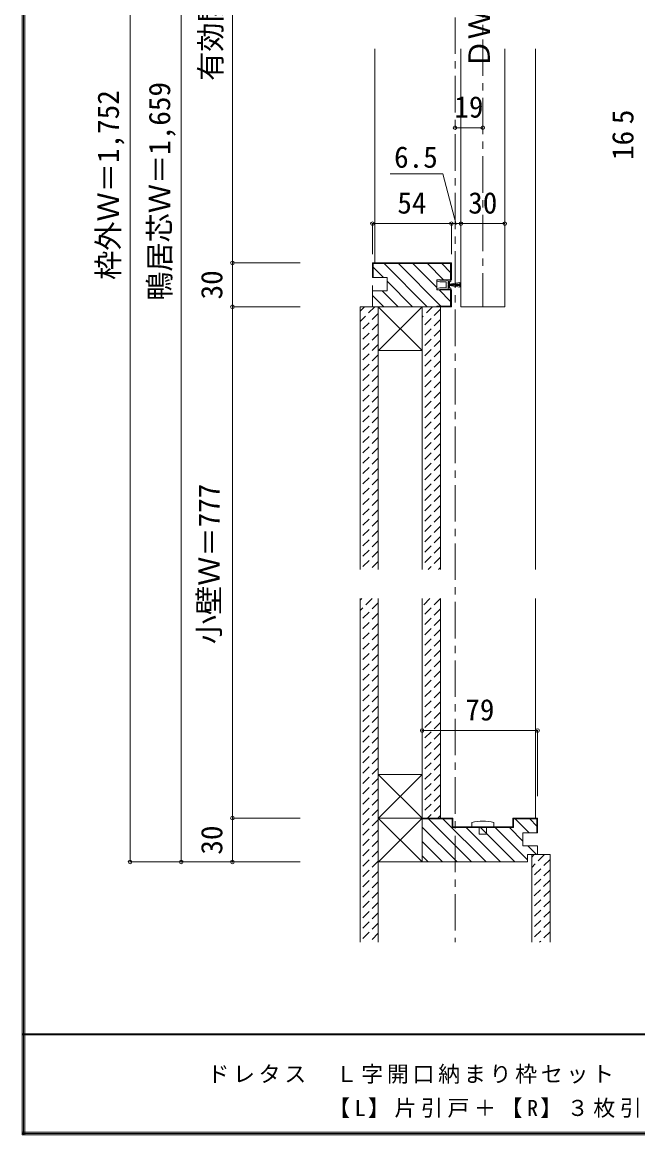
# Model space of a CAD drawing. Units: millimetres at full size, sheet at 1:5; some dimension numbers follow another scale. Extents: x -957 to 993, y -689 to 708.
# Drawn here: x -957 to -536, y -689 to 72 of the extents above; entities that cross this region are included whole.
import ezdxf
from ezdxf.enums import TextEntityAlignment as Align

# ---------------------------------------------------------------- set-up
doc = ezdxf.new("R2010")
doc.units = ezdxf.units.MM
doc.header["$LTSCALE"] = 5
doc.header["$PDMODE"] = 32
doc.header["$PDSIZE"] = 2.5
doc.linetypes.add('CHAIN1', pattern=[8, 5, -1, 1, -1])
doc.linetypes.add('DASHED1', pattern=[1.8, 1.2, -0.6])
for name, color, linetype, lineweight in [('0-A_文字', 7, 'Continuous', 9), ('0-B_寸法', 7, 'Continuous', 9), ('F-1_枠', 6, 'Continuous', 9)]:
    doc.layers.add(name, color=color, linetype=linetype, lineweight=lineweight)
doc.styles.add('ＭＳ ゴシック', font='')
doc.styles.get('ＭＳ ゴシック').set_extended_font_data('MS Gothic')

# ---------------------------------------------------------------- blocks, each defined once
blk = doc.blocks.new('4')
at = {"layer": '0-A_文字'}
for p, q in [((-7.5, 43.83), (7.5, 43.83)), ((-7.5, 43.83), (-2.5, 8.83)), ((-3.75, 43.83), (-1.25, 8.83)), ((0, 43.83), (0, 8.83)), ((3.75, 43.83), (1.25, 8.83)), ((2.5, 8.83), (7.5, 43.83)), ((-16.5, 3.83), (-16.5, 12.33)), ((-11, 5.33), (-11, 8.83)), ((-11, 8.83), (11, 8.83)), ((16.5, 12.33), (16.5, 3.83))]:
    blk.add_line(p, q, dxfattribs=at)
for points in [[(-15, 13.83), (-11.5, 13.83), (-9, 8.83), (-11.5, 8.83), (-11.5, 3.83), (-2.5, 3.83)], [(-11, 5.33), (11, 5.33), (11, 8.83)], [(2.5, 3.83), (11.5, 3.83), (11.5, 8.83), (9, 8.83), (11.5, 13.83), (15, 13.83)], [(-15.44, -33.59), (-18, -24.67), (-16.5, -24.67), (-16.5, -1.17)], [(0, -2.17), (-10.5, -2.17), (-10.5, -24.67), (-12.54, -33.51)], [(12.54, -33.51), (10.5, -24.67), (10.5, -2.17), (0, -2.17)], [(16.5, -1.17), (16.5, -24.67), (18, -24.67), (15.44, -33.59)]]:
    blk.add_lwpolyline(points, dxfattribs=at)
for centre, radius, start, end in [((-15, 12.33), 1.5, 90, 180), ((-17.83, 1.33), 2.83, 0, 61.92751), ((-17.83, 1.33), 2.83, 298.07249, 0), ((0, 2.49), 2.83, 90, 151.92751), ((0, 2.49), 2.83, 28.07249, 90), ((15, 12.33), 1.5, 0, 90), ((17.83, 1.33), 2.83, 118.07249, 180), ((17.83, 1.33), 2.83, 180, 241.92751), ((-14, -33.17), 1.5, 196.01316, 347.0113), ((14, -33.17), 1.5, 192.9887, 343.98684)]:
    blk.add_arc(centre, radius, start, end, dxfattribs=at)

msp = doc.modelspace()

# ---------------------------------------------------------------- linework, layer by layer
at = {"layer": '0-B_寸法', "linetype": 'CHAIN1'}
for p, q in [((-661.033, 395.626), (-661.033, -557.361)), ((-642.033, 260.626), (-642.033, -122.374))]:
    msp.add_line(p, q, dxfattribs=at)
at = {"layer": '0-B_寸法'}
for p, q in [((-848.385, 302.626), (-848.385, -502.374)), ((-813.385, 302.626), (-813.385, -92.375)), ((-716.033, -92.375), (-716.033, 54.111)), ((-657.033, 54.111), (-657.033, -122.374)), ((-627.033, 54.111), (-627.033, -122.374)), ((-606.033, -302.151), (-606.033, 54.111)), ((-717.533, -65.511), (-717.533, -86.306)), ((-717.533, -65.511), (-663.533, -65.511)), ((-717.533, -65.511), (-717.533, -86.306)), ((-663.533, -65.511), (-663.533, -86.306)), ((-663.533, -65.511), (-657.033, -65.511)), ((-657.033, -65.511), (-657.033, -86.306)), ((-657.033, -65.511), (-627.033, -65.511)), ((-627.033, -65.511), (-627.033, -86.306)), ((-813.385, -92.375), (-813.385, -122.375)), ((-813.385, -92.375), (-767.133, -92.375)), ((-663.533, -92.375), (-717.533, -92.375)), ((-717.533, -102.375), (-717.533, -92.375)), ((-664.033, -92.875), (-717.033, -92.875)), ((-717.033, -102.375), (-717.033, -92.875)), ((-717.033, -95.388), (-710.047, -102.375)), ((-709.647, -92.875), (-680.147, -122.375)), ((-699.748, -92.875), (-670.748, -121.875)), ((-689.848, -92.875), (-673.533, -109.189)), ((-679.949, -92.875), (-668.899, -103.925)), ((-670.049, -92.875), (-664.033, -98.89)), ((-664.033, -103.925), (-664.033, -92.875)), ((-663.533, -103.925), (-663.533, -92.375)), ((-717.533, -102.375), (-707.533, -102.375)), ((-707.533, -111.375), (-707.533, -102.375)), ((-707.533, -104.888), (-690.047, -122.375)), ((-673.533, -103.925), (-663.533, -103.925)), ((-673.533, -103.925), (-673.533, -110.825)), ((-717.533, -122.375), (-717.533, -107.875)), ((-707.533, -111.375), (-717.533, -111.375)), ((-717.533, -118.875), (-717.533, -111.375)), ((-710.946, -111.375), (-699.946, -122.375)), ((-663.533, -110.825), (-673.533, -110.825)), ((-671.898, -110.825), (-664.033, -118.689)), ((-664.033, -110.825), (-664.033, -121.875)), ((-663.533, -110.825), (-663.533, -122.375)), ((-717.533, -114.687), (-709.846, -122.375)), ((-813.385, -122.375), (-767.133, -122.375)), ((-813.385, -122.375), (-813.385, -472.374)), ((-726.033, -302.151), (-726.033, -122.375)), ((-713.533, -122.375), (-726.033, -122.375)), ((-717.533, -122.375), (-663.533, -122.375)), ((-713.533, -302.151), (-713.533, -122.375)), ((-713.533, -122.432), (-683.562, -152.403)), ((-683.533, -122.432), (-713.505, -152.403)), ((-683.533, -302.151), (-683.533, -122.375)), ((-683.533, -122.432), (-683.533, -152.375)), ((-673.533, -121.875), (-664.033, -121.875)), ((-673.533, -121.875), (-673.533, -122.375)), ((-671.033, -302.151), (-671.033, -122.375)), ((-627.033, -122.374), (-657.033, -122.374)), ((-726.033, -557.361), (-726.033, -322.151)), ((-713.533, -557.361), (-713.533, -322.151)), ((-683.533, -472.374), (-683.533, -322.151)), ((-671.033, -472.374), (-671.033, -322.151)), ((-606.033, -472.374), (-606.033, -322.151)), ((-713.533, -442.432), (-683.562, -472.403)), ((-713.533, -442.432), (-683.533, -442.432)), ((-683.533, -442.432), (-713.505, -472.403)), ((-813.385, -472.374), (-813.385, -502.374)), ((-813.385, -472.374), (-767.133, -472.374)), ((-713.533, -472.374), (-713.533, -502.317)), ((-713.533, -472.374), (-683.562, -502.346)), ((-683.533, -472.374), (-713.505, -502.346)), ((-683.533, -472.374), (-662.533, -472.374)), ((-683.533, -502.374), (-683.533, -472.374)), ((-683.533, -472.374), (-683.533, -502.317)), ((-683.533, -472.874), (-663.033, -472.874)), ((-683.533, -478.487), (-659.645, -502.374)), ((-679.246, -472.874), (-649.746, -502.374)), ((-669.346, -472.874), (-639.846, -502.374)), ((-663.033, -478.874), (-663.033, -472.874)), ((-621.033, -478.874), (-663.033, -478.874)), ((-662.533, -478.374), (-662.533, -472.374)), ((-621.533, -478.374), (-662.533, -478.374)), ((-653.447, -478.874), (-629.947, -502.374)), ((-652.533, -478.374), (-634.533, -478.374)), ((-649.533, -475.374), (-649.533, -478.374)), ((-644.533, -483.374), (-644.533, -478.374)), ((-643.547, -478.874), (-620.047, -502.374)), ((-639.533, -478.374), (-639.533, -483.374)), ((-634.533, -478.374), (-634.533, -475.374)), ((-633.648, -478.874), (-611.533, -500.989)), ((-623.748, -478.874), (-614.533, -488.09)), ((-621.533, -478.374), (-621.533, -472.374)), ((-605.033, -472.874), (-621.033, -472.874)), ((-621.033, -478.874), (-621.033, -472.874)), ((-619.849, -472.874), (-610.349, -482.374)), ((-609.949, -472.874), (-605.033, -477.791)), ((-605.033, -482.374), (-605.033, -472.874)), ((-639.533, -483.374), (-644.533, -483.374)), ((-614.533, -482.374), (-604.533, -482.374)), ((-614.533, -482.374), (-614.533, -491.374)), ((-683.533, -488.386), (-669.545, -502.374)), ((-614.533, -491.374), (-604.533, -491.374)), ((-611.248, -491.374), (-605.262, -497.361)), ((-604.533, -491.374), (-604.533, -497.374)), ((-713.533, -502.317), (-683.533, -502.317)), ((-683.533, -498.286), (-679.444, -502.374)), ((-611.533, -502.374), (-683.533, -502.374)), ((-611.533, -497.374), (-611.533, -502.374)), ((-611.533, -497.374), (-604.533, -497.374)), ((-608.533, -557.361), (-608.533, -497.361)), ((-608.533, -497.361), (-596.033, -497.361)), ((-596.033, -557.361), (-596.033, -497.361))]:
    msp.add_line(p, q, dxfattribs=at)
at = {"layer": '0-B_寸法', "color": 4}
for p, q in [((-661.033, 0.169), (-642.033, 0.169)), ((-683.533, -412.432), (-604.533, -412.432)), ((-683.533, -412.432), (-683.533, -437.432)), ((-604.533, -412.432), (-604.533, -457.374))]:
    msp.add_line(p, q, dxfattribs=at)
at = {"layer": '0-B_寸法', "linetype": 'DASHED1'}
for p, q in [((-723.1, -122.375), (-726.033, -125.308)), ((-716.029, -122.375), (-726.033, -132.379)), ((-713.533, -126.95), (-726.033, -139.45)), ((-676.405, -122.375), (-683.533, -129.503)), ((-671.033, -124.074), (-683.533, -136.574)), ((-713.533, -134.021), (-726.033, -146.521)), ((-671.033, -131.145), (-683.533, -143.645)), ((-713.533, -141.092), (-726.033, -153.592)), ((-671.033, -138.216), (-683.533, -150.716)), ((-713.533, -148.163), (-726.033, -160.663)), ((-671.033, -145.287), (-683.533, -157.787)), ((-713.533, -155.234), (-726.033, -167.734)), ((-671.033, -152.358), (-683.533, -164.858)), ((-671.033, -159.429), (-683.533, -171.929)), ((-713.533, -162.305), (-726.033, -174.805)), ((-671.033, -166.5), (-683.533, -179)), ((-713.533, -169.376), (-726.033, -181.876)), ((-671.033, -173.571), (-683.533, -186.071)), ((-713.533, -176.447), (-726.033, -188.947)), ((-671.033, -180.642), (-683.533, -193.142)), ((-713.533, -183.519), (-726.033, -196.019)), ((-671.033, -187.713), (-683.533, -200.213)), ((-713.533, -190.59), (-726.033, -203.09)), ((-713.533, -197.661), (-726.033, -210.161)), ((-671.033, -194.784), (-683.533, -207.284)), ((-713.533, -204.732), (-726.033, -217.232)), ((-671.033, -201.856), (-683.533, -214.356)), ((-713.533, -211.803), (-726.033, -224.303)), ((-671.033, -208.927), (-683.533, -221.427)), ((-713.533, -218.874), (-726.033, -231.374)), ((-671.033, -215.998), (-683.533, -228.498)), ((-713.533, -225.945), (-726.033, -238.445)), ((-671.033, -223.069), (-683.533, -235.569)), ((-713.533, -233.016), (-726.033, -245.516)), ((-671.033, -230.14), (-683.533, -242.64)), ((-713.533, -240.087), (-726.033, -252.587)), ((-671.033, -237.211), (-683.533, -249.711)), ((-713.533, -247.158), (-726.033, -259.658)), ((-671.033, -244.282), (-683.533, -256.782)), ((-713.533, -254.229), (-726.033, -266.729)), ((-671.033, -251.353), (-683.533, -263.853)), ((-671.033, -258.424), (-683.533, -270.924)), ((-713.533, -261.3), (-726.033, -273.8)), ((-671.033, -265.495), (-683.533, -277.995)), ((-713.533, -268.371), (-726.033, -280.871)), ((-671.033, -272.566), (-683.533, -285.066)), ((-713.533, -275.442), (-726.033, -287.942)), ((-671.033, -279.637), (-683.533, -292.137)), ((-713.533, -282.513), (-726.033, -295.013)), ((-671.033, -286.708), (-683.533, -299.208)), ((-713.533, -289.585), (-726.033, -302.085)), ((-713.533, -296.656), (-719.029, -302.151)), ((-671.033, -293.779), (-679.405, -302.151)), ((-671.033, -300.851), (-672.334, -302.151)), ((-717.816, -322.151), (-726.033, -330.369)), ((-724.887, -322.151), (-726.033, -323.298)), ((-713.533, -324.94), (-726.033, -337.44)), ((-671.033, -322.064), (-683.533, -334.564)), ((-678.192, -322.151), (-683.533, -327.493)), ((-713.533, -332.011), (-726.033, -344.511)), ((-671.033, -329.135), (-683.533, -341.635)), ((-713.533, -339.082), (-726.033, -351.582)), ((-671.033, -336.206), (-683.533, -348.706)), ((-713.533, -346.153), (-726.033, -358.653)), ((-671.033, -343.277), (-683.533, -355.777)), ((-713.533, -353.224), (-726.033, -365.724)), ((-671.033, -350.348), (-683.533, -362.848)), ((-671.033, -357.419), (-683.533, -369.919)), ((-713.533, -360.295), (-726.033, -372.795)), ((-671.033, -364.49), (-683.533, -376.99)), ((-713.533, -367.366), (-726.033, -379.866)), ((-671.033, -371.561), (-683.533, -384.061)), ((-713.533, -374.437), (-726.033, -386.937)), ((-671.033, -378.632), (-683.533, -391.132)), ((-713.533, -381.508), (-726.033, -394.008)), ((-671.033, -385.703), (-683.533, -398.203)), ((-713.533, -388.58), (-726.033, -401.08)), ((-713.533, -395.651), (-726.033, -408.151)), ((-671.033, -392.774), (-683.533, -405.274)), ((-713.533, -402.722), (-726.033, -415.222)), ((-671.033, -399.845), (-683.533, -412.345)), ((-713.533, -409.793), (-726.033, -422.293)), ((-671.033, -406.917), (-683.533, -419.417)), ((-713.533, -416.864), (-726.033, -429.364)), ((-671.033, -413.988), (-683.533, -426.488)), ((-713.533, -423.935), (-726.033, -436.435)), ((-671.033, -421.059), (-683.533, -433.559)), ((-713.533, -431.006), (-726.033, -443.506)), ((-671.033, -428.13), (-683.533, -440.63)), ((-713.533, -438.077), (-726.033, -450.577)), ((-671.033, -435.201), (-683.533, -447.701)), ((-713.533, -445.148), (-726.033, -457.648)), ((-671.033, -442.272), (-683.533, -454.772)), ((-713.533, -452.219), (-726.033, -464.719)), ((-671.033, -449.343), (-683.533, -461.843)), ((-671.033, -456.414), (-683.533, -468.914)), ((-713.533, -459.29), (-726.033, -471.79)), ((-671.033, -463.485), (-679.923, -472.374)), ((-713.533, -466.361), (-726.033, -478.861)), ((-671.033, -470.556), (-672.852, -472.374)), ((-713.533, -473.432), (-726.033, -485.932)), ((-713.533, -480.503), (-726.033, -493.003)), ((-713.533, -487.574), (-726.033, -500.074)), ((-713.533, -494.646), (-726.033, -507.146)), ((-713.533, -501.717), (-726.033, -514.217)), ((-606.884, -497.361), (-608.533, -499.01)), ((-599.813, -497.361), (-608.533, -506.081)), ((-596.033, -500.652), (-608.533, -513.152)), ((-713.533, -508.788), (-726.033, -521.288)), ((-596.033, -507.723), (-608.533, -520.223)), ((-713.533, -515.859), (-726.033, -528.359)), ((-596.251, -515.012), (-608.533, -527.294)), ((-713.533, -522.93), (-726.033, -535.43)), ((-596.033, -521.865), (-608.533, -534.365)), ((-713.533, -530.001), (-726.033, -542.501)), ((-596.033, -528.936), (-608.533, -541.436)), ((-713.533, -537.072), (-726.033, -549.572)), ((-596.033, -536.007), (-608.533, -548.507)), ((-713.533, -544.143), (-726.033, -556.643)), ((-596.033, -543.078), (-608.533, -555.578)), ((-713.533, -551.214), (-719.68, -557.361)), ((-596.033, -550.149), (-603.245, -557.361))]:
    msp.add_line(p, q, dxfattribs=at)
at = {"layer": '0-B_寸法'}
for points in [[(-883.385, 395.626), (-883.385, -502.374), (-767.133, -502.374)], [(-705.429, -31.484), (-669.449, -31.484), (-660.177, -66.09)], [(-713.533, -122.432), (-713.533, -152.375), (-683.533, -152.375)], [(-713.533, -442.432), (-713.533, -472.374), (-683.533, -472.374)], [(-604.533, -482.374), (-604.533, -472.374), (-621.533, -472.374)]]:
    msp.add_lwpolyline(points, dxfattribs=at)
msp.add_arc((-642.033, -502.999), 28.625, 74.81071, 105.18929, dxfattribs=at)
for p in [(-661.033, 0.169), (-642.033, 0.169), (-717.533, -65.511), (-663.533, -65.511), (-657.033, -65.511), (-627.033, -65.511), (-813.385, -92.375), (-813.385, -122.375), (-683.533, -412.432), (-604.533, -412.432), (-813.385, -472.374), (-883.385, -502.374), (-848.385, -502.374), (-813.385, -502.374)]:
    msp.add_point(p, dxfattribs=at)
at = {"layer": 'F-1_枠'}
for p, q in [((-957.218, 707.602), (-957.218, -689.065)), ((-956.385, 707.602), (-956.385, -689.065)), ((-955.551, 707.602), (-955.551, -689.065)), ((992.782, -619.898), (-957.218, -619.898)), ((992.782, -620.731), (-957.218, -620.731)), ((992.782, -687.398), (-957.218, -687.398)), ((992.782, -688.231), (-957.218, -688.231)), ((992.782, -689.065), (-957.218, -689.065))]:
    msp.add_line(p, q, dxfattribs=at)

# ---------------------------------------------------------------- block references
at = {"layer": '0-B_寸法', "xscale": -0.2, "yscale": 0.2, "rotation": 270}
msp.add_blockref('4', (-666.599, -107.375), dxfattribs=at)

# ---------------------------------------------------------------- texts
at = {"layer": '0-B_寸法', "style": 'ＭＳ ゴシック'}
for s, p in [('有効開口Ｗ＝822', (-816.557, 32.174)), ('枠外Ｗ＝1,752', (-886.673, -104.016)), ('鴨居芯Ｗ＝1,659', (-851.575, -118.379)), ('5', (-534.541, 2.558)), ('16', (-534.541, -21.942)), ('30', (-815.885, -117.375)), ('小壁Ｗ＝777', (-817.668, -353.355)), ('30', (-815.885, -497.374))]:
    msp.add_text(s, height=14.66, rotation=90, dxfattribs=at).set_placement(p, align=Align.BOTTOM_LEFT)
at = {"layer": '0-B_寸法', "color": 2, "style": 'ＭＳ ゴシック'}
msp.add_text('ＤＷ＝810', height=14.66, rotation=90, dxfattribs=at).set_placement((-632.809, 40.618), align=Align.BOTTOM_LEFT)
at = {"layer": '0-B_寸法', "style": 'ＭＳ ゴシック'}
for s, p in [('19', (-661.533, 2.669)), ('6.5', (-702.748, -31.663)), ('54', (-700.533, -63.011)), ('30', (-652.033, -63.011)), ('79', (-654.033, -409.932))]:
    msp.add_text(s, height=14.66, dxfattribs=at).set_placement(p, align=Align.BOTTOM_LEFT)
at = {"layer": '0-B_寸法', "char_height": 11, "attachment_point": 7, "style": 'ＭＳ ゴシック'}
for s, insert in [('\\T1.17;ドレタス\u3000Ｌ字開口納まり枠セット\u3000レールタイプ\u3000調整枠\u3000敷居Ｑ型', (-830.551, -655.731)), ('\\T1.21;【L】片引戸＋【R】３枚引込戸\u3000枠外H2,047', (-747.888, -679.065))]:
    msp.add_mtext(s, dxfattribs=dict(at, insert=insert))

doc.saveas('drawing.dxf')
